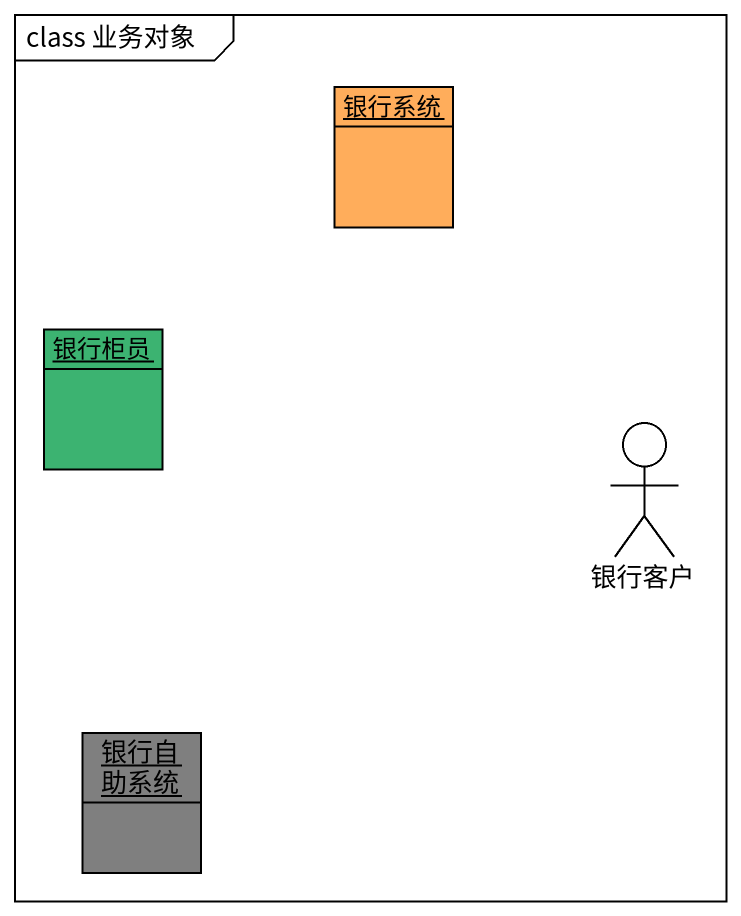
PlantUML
@startuml
mainframe class 业务对象
allowmixing
hide circle
hide empty members
object 银行系统 #FFAD5B
object 银行柜员 #3CB371
actor 银行客户
object 银行自助系统 #7F7F7F
@enduml
